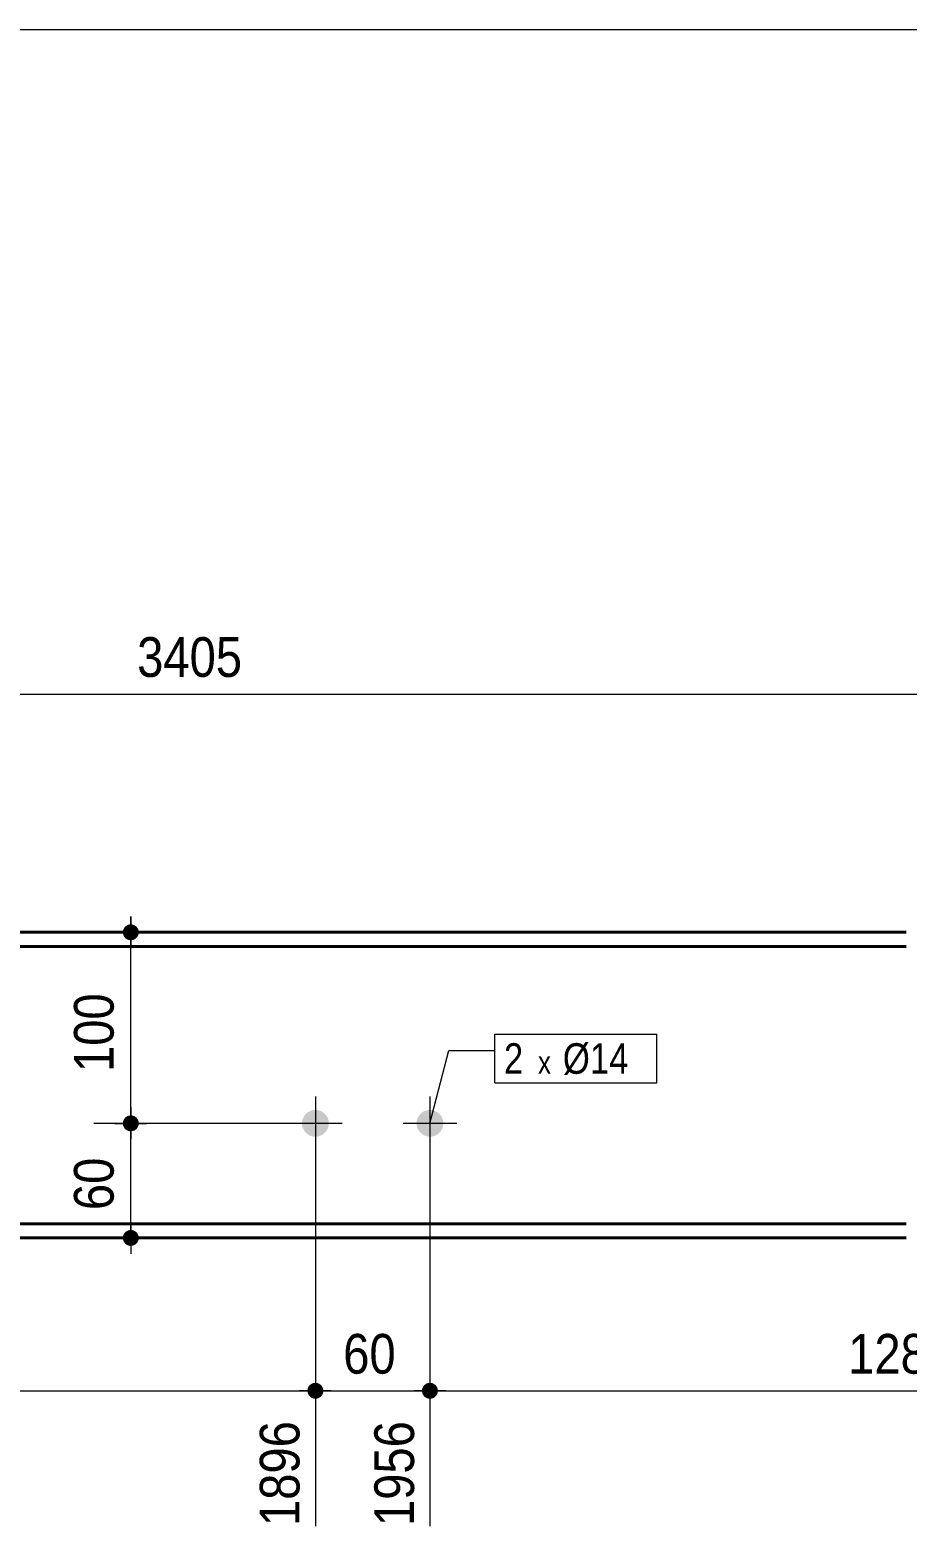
# Model space of a CAD drawing. Header units: millimetres. Extents: x 2 to 287, y 5 to 195.
# Drawn here: x 127.5 to 184.9, y 97.1 to 195 of the extents above; entities that cross this region are included whole.
import ezdxf

# ---------------------------------------------------------------- set-up
doc = ezdxf.new("R2010")
doc.units = ezdxf.units.MM
for name, color, linetype, lineweight in [('Boulon', 7, 'Continuous', 0), ('Cotation', 7, 'Continuous', 0), ('Désignation boulon', 3, 'Continuous', 0), ('Feuille dessin', 5, 'Continuous', 0), ('Piece', 2, 'Continuous', 0)]:
    doc.layers.add(name, color=color, linetype=linetype, lineweight=lineweight)
doc.styles.add('ARIAL', font='ARIAL.TTF')
doc.styles.add('COMIC_SANS_MS', font='COMIC.TTF')

# ---------------------------------------------------------------- blocks, each defined once
blk = doc.blocks.new('*A1')
at = {"layer": 'Boulon'}
for points in [[(146.253, 124.324), (146.296, 124.321), (146.339, 124.316), (146.381, 124.308), (146.423, 124.299), (146.464, 124.287), (146.505, 124.274), (146.545, 124.258), (146.584, 124.241), (146.623, 124.222), (146.66, 124.201), (146.696, 124.178), (146.731, 124.153), (146.765, 124.126), (146.798, 124.098), (146.829, 124.069), (146.859, 124.038), (146.887, 124.005), (146.913, 123.971), (146.938, 123.936), (146.961, 123.9), (146.982, 123.862), (147.001, 123.824), (147.019, 123.785), (147.034, 123.745), (147.048, 123.704), (147.059, 123.663), (147.068, 123.621), (147.076, 123.578), (147.081, 123.536), (147.084, 123.493), (147.085, 123.45), (147.084, 123.407), (147.081, 123.364), (147.076, 123.322), (147.068, 123.279), (147.059, 123.237), (147.048, 123.196), (147.034, 123.155), (147.019, 123.115), (147.001, 123.076), (146.982, 123.038), (146.961, 123), (146.938, 122.964), (146.913, 122.929), (146.887, 122.895), (146.859, 122.862), (146.829, 122.831), (146.798, 122.802), (146.765, 122.774), (146.731, 122.747), (146.696, 122.722), (146.66, 122.699), (146.623, 122.678), (146.584, 122.659), (146.545, 122.642), (146.505, 122.626), (146.464, 122.613), (146.423, 122.601), (146.381, 122.592), (146.339, 122.584), (146.296, 122.579), (146.253, 122.576), (146.21, 122.575), (146.167, 122.576), (146.124, 122.579), (146.082, 122.584), (146.04, 122.592), (145.998, 122.601), (145.956, 122.613), (145.915, 122.626), (145.875, 122.642), (145.836, 122.659), (145.798, 122.678), (145.76, 122.699), (145.724, 122.722), (145.689, 122.747), (145.655, 122.774), (145.623, 122.802), (145.592, 122.831), (145.562, 122.862), (145.534, 122.895), (145.507, 122.929), (145.483, 122.964), (145.46, 123), (145.439, 123.038), (145.419, 123.076), (145.402, 123.115), (145.386, 123.155), (145.373, 123.196), (145.361, 123.237), (145.352, 123.279), (145.345, 123.322), (145.339, 123.364), (145.336, 123.407), (145.335, 123.45), (145.336, 123.493), (145.339, 123.536), (145.345, 123.578), (145.352, 123.621), (145.361, 123.663), (145.373, 123.704), (145.386, 123.745), (145.402, 123.785), (145.419, 123.824), (145.439, 123.862), (145.46, 123.9), (145.483, 123.936), (145.507, 123.971), (145.534, 124.005), (145.562, 124.038), (145.592, 124.069), (145.623, 124.098), (145.655, 124.126), (145.689, 124.153), (145.724, 124.178), (145.76, 124.201), (145.798, 124.222), (145.836, 124.241), (145.875, 124.258), (145.915, 124.274), (145.956, 124.287), (145.998, 124.299), (146.04, 124.308), (146.082, 124.316), (146.124, 124.321), (146.167, 124.324), (146.21, 124.325)], [(153.753, 124.324), (153.796, 124.321), (153.839, 124.316), (153.881, 124.308), (153.923, 124.299), (153.964, 124.287), (154.005, 124.274), (154.045, 124.258), (154.084, 124.241), (154.123, 124.222), (154.16, 124.201), (154.196, 124.178), (154.231, 124.153), (154.265, 124.126), (154.298, 124.098), (154.329, 124.069), (154.359, 124.038), (154.387, 124.005), (154.413, 123.971), (154.438, 123.936), (154.461, 123.9), (154.482, 123.862), (154.501, 123.824), (154.519, 123.785), (154.534, 123.745), (154.548, 123.704), (154.559, 123.663), (154.568, 123.621), (154.576, 123.578), (154.581, 123.536), (154.584, 123.493), (154.585, 123.45), (154.584, 123.407), (154.581, 123.364), (154.576, 123.322), (154.568, 123.279), (154.559, 123.237), (154.548, 123.196), (154.534, 123.155), (154.519, 123.115), (154.501, 123.076), (154.482, 123.038), (154.461, 123), (154.438, 122.964), (154.413, 122.929), (154.387, 122.895), (154.359, 122.862), (154.329, 122.831), (154.298, 122.802), (154.265, 122.774), (154.231, 122.747), (154.196, 122.722), (154.16, 122.699), (154.123, 122.678), (154.084, 122.659), (154.045, 122.642), (154.005, 122.626), (153.964, 122.613), (153.923, 122.601), (153.881, 122.592), (153.839, 122.584), (153.796, 122.579), (153.753, 122.576), (153.71, 122.575), (153.667, 122.576), (153.624, 122.579), (153.582, 122.584), (153.54, 122.592), (153.498, 122.601), (153.456, 122.613), (153.415, 122.626), (153.375, 122.642), (153.336, 122.659), (153.298, 122.678), (153.26, 122.699), (153.224, 122.722), (153.189, 122.747), (153.155, 122.774), (153.123, 122.802), (153.092, 122.831), (153.062, 122.862), (153.034, 122.895), (153.007, 122.929), (152.983, 122.964), (152.96, 123), (152.939, 123.038), (152.919, 123.076), (152.902, 123.115), (152.886, 123.155), (152.873, 123.196), (152.861, 123.237), (152.852, 123.279), (152.845, 123.322), (152.839, 123.364), (152.836, 123.407), (152.835, 123.45), (152.836, 123.493), (152.839, 123.536), (152.845, 123.578), (152.852, 123.621), (152.861, 123.663), (152.873, 123.704), (152.886, 123.745), (152.902, 123.785), (152.919, 123.824), (152.939, 123.862), (152.96, 123.9), (152.983, 123.936), (153.007, 123.971), (153.034, 124.005), (153.062, 124.038), (153.092, 124.069), (153.123, 124.098), (153.155, 124.126), (153.189, 124.153), (153.224, 124.178), (153.26, 124.201), (153.298, 124.222), (153.336, 124.241), (153.375, 124.258), (153.415, 124.274), (153.456, 124.287), (153.498, 124.299), (153.54, 124.308), (153.582, 124.316), (153.624, 124.321), (153.667, 124.324), (153.71, 124.325)]]:
    blk.add_hatch(color=256, dxfattribs=at).paths.add_polyline_path(points, flags=17)
at = {"layer": 'Boulon', "linetype": 'Continuous', "lineweight": 0}
for p, q in [((146.21, 125.2), (146.21, 121.7)), ((153.71, 125.2), (153.71, 121.7)), ((147.96, 123.45), (144.46, 123.45)), ((155.46, 123.45), (151.96, 123.45))]:
    blk.add_line(p, q, dxfattribs=at)
blk = doc.blocks.new('*A6')
at = {"layer": 'Piece', "color": 2, "linetype": 'Continuous', "lineweight": 40}
for p, q in [((184.897748, 135.949999), (115.022748, 135.949999)), ((115.022748, 135.024999), (184.897748, 135.024999)), ((184.897748, 116.874999), (115.022748, 116.874999)), ((115.022748, 115.949999), (184.897748, 115.949999))]:
    blk.add_line(p, q, dxfattribs=at)
blk = doc.blocks.new('*A7')
at = {"layer": 'Feuille dessin', "linetype": 'Continuous', "lineweight": 0}
blk.add_line((282, 195), (5, 195), dxfattribs=at)
blk = doc.blocks.new('*A13')
at = {"layer": 'Cotation', "linetype": 'Continuous', "lineweight": 0}
blk.add_line((34.376, 151.544), (242.421, 151.544), dxfattribs=at)
at = {"layer": 'Cotation', "style": 'ARIAL', "width": 0.85}
blk.add_text('3405', height=2.6, dxfattribs=at).set_placement((134.542, 152.664))
blk = doc.blocks.new('*A17')
at = {"layer": 'Cotation'}
for points in [[(134.101, 122.931), (134.075, 122.933), (134.05, 122.936), (134.025, 122.94), (134, 122.946), (133.975, 122.952), (133.951, 122.96), (133.927, 122.97), (133.904, 122.98), (133.881, 122.991), (133.859, 123.004), (133.837, 123.018), (133.816, 123.032), (133.796, 123.048), (133.777, 123.065), (133.759, 123.082), (133.741, 123.101), (133.724, 123.12), (133.709, 123.14), (133.694, 123.161), (133.68, 123.183), (133.668, 123.205), (133.656, 123.228), (133.646, 123.251), (133.637, 123.275), (133.629, 123.299), (133.622, 123.324), (133.616, 123.349), (133.612, 123.374), (133.609, 123.399), (133.607, 123.424), (133.606, 123.45), (133.607, 123.476), (133.609, 123.501), (133.612, 123.526), (133.616, 123.551), (133.622, 123.576), (133.629, 123.601), (133.637, 123.625), (133.646, 123.649), (133.656, 123.672), (133.668, 123.695), (133.68, 123.717), (133.694, 123.739), (133.709, 123.76), (133.724, 123.78), (133.741, 123.799), (133.759, 123.818), (133.777, 123.835), (133.796, 123.852), (133.816, 123.868), (133.837, 123.882), (133.859, 123.896), (133.881, 123.909), (133.904, 123.92), (133.927, 123.93), (133.951, 123.94), (133.975, 123.948), (134, 123.954), (134.025, 123.96), (134.05, 123.964), (134.075, 123.967), (134.101, 123.969), (134.126, 123.97), (134.152, 123.969), (134.177, 123.967), (134.203, 123.964), (134.228, 123.96), (134.253, 123.954), (134.277, 123.948), (134.301, 123.94), (134.325, 123.93), (134.349, 123.92), (134.371, 123.909), (134.394, 123.896), (134.415, 123.882), (134.436, 123.868), (134.456, 123.852), (134.475, 123.835), (134.494, 123.818), (134.512, 123.799), (134.528, 123.78), (134.544, 123.76), (134.559, 123.739), (134.572, 123.717), (134.585, 123.695), (134.596, 123.672), (134.607, 123.649), (134.616, 123.625), (134.624, 123.601), (134.631, 123.576), (134.636, 123.551), (134.641, 123.526), (134.644, 123.501), (134.646, 123.476), (134.646, 123.45), (134.646, 123.424), (134.644, 123.399), (134.641, 123.374), (134.636, 123.349), (134.631, 123.324), (134.624, 123.299), (134.616, 123.275), (134.607, 123.251), (134.596, 123.228), (134.585, 123.205), (134.572, 123.183), (134.559, 123.161), (134.544, 123.14), (134.528, 123.12), (134.512, 123.101), (134.494, 123.082), (134.475, 123.065), (134.456, 123.048), (134.436, 123.032), (134.415, 123.018), (134.394, 123.004), (134.371, 122.991), (134.349, 122.98), (134.325, 122.97), (134.301, 122.96), (134.277, 122.952), (134.253, 122.946), (134.228, 122.94), (134.203, 122.936), (134.177, 122.933), (134.152, 122.931), (134.126, 122.93)], [(134.101, 115.431), (134.075, 115.433), (134.05, 115.436), (134.025, 115.44), (134, 115.446), (133.975, 115.452), (133.951, 115.46), (133.927, 115.47), (133.904, 115.48), (133.881, 115.491), (133.859, 115.504), (133.837, 115.518), (133.816, 115.532), (133.796, 115.548), (133.777, 115.565), (133.759, 115.582), (133.741, 115.601), (133.724, 115.62), (133.709, 115.64), (133.694, 115.661), (133.68, 115.683), (133.668, 115.705), (133.656, 115.728), (133.646, 115.751), (133.637, 115.775), (133.629, 115.799), (133.622, 115.824), (133.616, 115.849), (133.612, 115.874), (133.609, 115.899), (133.607, 115.924), (133.606, 115.95), (133.607, 115.976), (133.609, 116.001), (133.612, 116.026), (133.616, 116.051), (133.622, 116.076), (133.629, 116.101), (133.637, 116.125), (133.646, 116.149), (133.656, 116.172), (133.668, 116.195), (133.68, 116.217), (133.694, 116.239), (133.709, 116.26), (133.724, 116.28), (133.741, 116.299), (133.759, 116.318), (133.777, 116.335), (133.796, 116.352), (133.816, 116.368), (133.837, 116.382), (133.859, 116.396), (133.881, 116.409), (133.904, 116.42), (133.927, 116.43), (133.951, 116.44), (133.975, 116.448), (134, 116.454), (134.025, 116.46), (134.05, 116.464), (134.075, 116.467), (134.101, 116.469), (134.126, 116.47), (134.152, 116.469), (134.177, 116.467), (134.203, 116.464), (134.228, 116.46), (134.253, 116.454), (134.277, 116.448), (134.301, 116.44), (134.325, 116.43), (134.349, 116.42), (134.371, 116.409), (134.394, 116.396), (134.415, 116.382), (134.436, 116.368), (134.456, 116.352), (134.475, 116.335), (134.494, 116.318), (134.512, 116.299), (134.528, 116.28), (134.544, 116.26), (134.559, 116.239), (134.572, 116.217), (134.585, 116.195), (134.596, 116.172), (134.607, 116.149), (134.616, 116.125), (134.624, 116.101), (134.631, 116.076), (134.636, 116.051), (134.641, 116.026), (134.644, 116.001), (134.646, 115.976), (134.646, 115.95), (134.646, 115.924), (134.644, 115.899), (134.641, 115.874), (134.636, 115.849), (134.631, 115.824), (134.624, 115.799), (134.616, 115.775), (134.607, 115.751), (134.596, 115.728), (134.585, 115.705), (134.572, 115.683), (134.559, 115.661), (134.544, 115.64), (134.528, 115.62), (134.512, 115.601), (134.494, 115.582), (134.475, 115.565), (134.456, 115.548), (134.436, 115.532), (134.415, 115.518), (134.394, 115.504), (134.371, 115.491), (134.349, 115.48), (134.325, 115.47), (134.301, 115.46), (134.277, 115.452), (134.253, 115.446), (134.228, 115.44), (134.203, 115.436), (134.177, 115.433), (134.152, 115.431), (134.126, 115.43)]]:
    blk.add_hatch(color=256, dxfattribs=at).paths.add_polyline_path(points, flags=17)
at = {"layer": 'Cotation', "linetype": 'Continuous', "lineweight": 0}
for p, q in [((134.126, 124.49), (134.126, 122.41)), ((134.126, 123.45), (134.126, 124.49)), ((145.21, 123.45), (131.706, 123.45)), ((133.086, 123.45), (135.166, 123.45)), ((134.126, 115.95), (134.126, 123.45)), ((134.126, 116.99), (134.126, 114.91)), ((145.21, 115.95), (131.706, 115.95)), ((133.086, 115.95), (135.166, 115.95)), ((134.126, 115.95), (134.126, 114.91))]:
    blk.add_line(p, q, dxfattribs=at)
at = {"layer": 'Cotation'}
for p in [(134.126, 123.45), (134.126, 115.95)]:
    blk.add_point(p, dxfattribs=at)
at = {"layer": 'Cotation', "style": 'ARIAL', "width": 0.85}
blk.add_text('60', height=2.6, rotation=90.00021, dxfattribs=at).set_placement((133.006, 117.772))
blk = doc.blocks.new('*A18')
at = {"layer": 'Cotation'}
for points in [[(134.101, 135.431), (134.075, 135.433), (134.05, 135.436), (134.025, 135.44), (134, 135.446), (133.975, 135.452), (133.951, 135.46), (133.927, 135.47), (133.904, 135.48), (133.881, 135.491), (133.859, 135.504), (133.837, 135.518), (133.816, 135.532), (133.796, 135.548), (133.777, 135.565), (133.759, 135.582), (133.741, 135.601), (133.724, 135.62), (133.709, 135.64), (133.694, 135.661), (133.68, 135.683), (133.668, 135.705), (133.656, 135.728), (133.646, 135.751), (133.637, 135.775), (133.629, 135.799), (133.622, 135.824), (133.616, 135.849), (133.612, 135.874), (133.609, 135.899), (133.607, 135.924), (133.606, 135.95), (133.607, 135.976), (133.609, 136.001), (133.612, 136.026), (133.616, 136.051), (133.622, 136.076), (133.629, 136.101), (133.637, 136.125), (133.646, 136.149), (133.656, 136.172), (133.668, 136.195), (133.68, 136.217), (133.694, 136.239), (133.709, 136.26), (133.724, 136.28), (133.741, 136.299), (133.759, 136.318), (133.777, 136.335), (133.796, 136.352), (133.816, 136.368), (133.837, 136.382), (133.859, 136.396), (133.881, 136.409), (133.904, 136.42), (133.927, 136.43), (133.951, 136.44), (133.975, 136.448), (134, 136.454), (134.025, 136.46), (134.05, 136.464), (134.075, 136.467), (134.101, 136.469), (134.126, 136.47), (134.152, 136.469), (134.177, 136.467), (134.203, 136.464), (134.228, 136.46), (134.253, 136.454), (134.277, 136.448), (134.301, 136.44), (134.325, 136.43), (134.349, 136.42), (134.371, 136.409), (134.394, 136.396), (134.415, 136.382), (134.436, 136.368), (134.456, 136.352), (134.475, 136.335), (134.494, 136.318), (134.512, 136.299), (134.528, 136.28), (134.544, 136.26), (134.559, 136.239), (134.572, 136.217), (134.585, 136.195), (134.596, 136.172), (134.607, 136.149), (134.616, 136.125), (134.624, 136.101), (134.631, 136.076), (134.636, 136.051), (134.641, 136.026), (134.644, 136.001), (134.646, 135.976), (134.646, 135.95), (134.646, 135.924), (134.644, 135.899), (134.641, 135.874), (134.636, 135.849), (134.631, 135.824), (134.624, 135.799), (134.616, 135.775), (134.607, 135.751), (134.596, 135.728), (134.585, 135.705), (134.572, 135.683), (134.559, 135.661), (134.544, 135.64), (134.528, 135.62), (134.512, 135.601), (134.494, 135.582), (134.475, 135.565), (134.456, 135.548), (134.436, 135.532), (134.415, 135.518), (134.394, 135.504), (134.371, 135.491), (134.349, 135.48), (134.325, 135.47), (134.301, 135.46), (134.277, 135.452), (134.253, 135.446), (134.228, 135.44), (134.203, 135.436), (134.177, 135.433), (134.152, 135.431), (134.126, 135.43)], [(134.101, 122.931), (134.075, 122.933), (134.05, 122.936), (134.025, 122.94), (134, 122.946), (133.975, 122.952), (133.951, 122.96), (133.927, 122.97), (133.904, 122.98), (133.881, 122.991), (133.859, 123.004), (133.837, 123.018), (133.816, 123.032), (133.796, 123.048), (133.777, 123.065), (133.759, 123.082), (133.741, 123.101), (133.724, 123.12), (133.709, 123.14), (133.694, 123.161), (133.68, 123.183), (133.668, 123.205), (133.656, 123.228), (133.646, 123.251), (133.637, 123.275), (133.629, 123.299), (133.622, 123.324), (133.616, 123.349), (133.612, 123.374), (133.609, 123.399), (133.607, 123.424), (133.606, 123.45), (133.607, 123.476), (133.609, 123.501), (133.612, 123.526), (133.616, 123.551), (133.622, 123.576), (133.629, 123.601), (133.637, 123.625), (133.646, 123.649), (133.656, 123.672), (133.668, 123.695), (133.68, 123.717), (133.694, 123.739), (133.709, 123.76), (133.724, 123.78), (133.741, 123.799), (133.759, 123.818), (133.777, 123.835), (133.796, 123.852), (133.816, 123.868), (133.837, 123.882), (133.859, 123.896), (133.881, 123.909), (133.904, 123.92), (133.927, 123.93), (133.951, 123.94), (133.975, 123.948), (134, 123.954), (134.025, 123.96), (134.05, 123.964), (134.075, 123.967), (134.101, 123.969), (134.126, 123.97), (134.152, 123.969), (134.177, 123.967), (134.203, 123.964), (134.228, 123.96), (134.253, 123.954), (134.277, 123.948), (134.301, 123.94), (134.325, 123.93), (134.349, 123.92), (134.371, 123.909), (134.394, 123.896), (134.415, 123.882), (134.436, 123.868), (134.456, 123.852), (134.475, 123.835), (134.494, 123.818), (134.512, 123.799), (134.528, 123.78), (134.544, 123.76), (134.559, 123.739), (134.572, 123.717), (134.585, 123.695), (134.596, 123.672), (134.607, 123.649), (134.616, 123.625), (134.624, 123.601), (134.631, 123.576), (134.636, 123.551), (134.641, 123.526), (134.644, 123.501), (134.646, 123.476), (134.646, 123.45), (134.646, 123.424), (134.644, 123.399), (134.641, 123.374), (134.636, 123.349), (134.631, 123.324), (134.624, 123.299), (134.616, 123.275), (134.607, 123.251), (134.596, 123.228), (134.585, 123.205), (134.572, 123.183), (134.559, 123.161), (134.544, 123.14), (134.528, 123.12), (134.512, 123.101), (134.494, 123.082), (134.475, 123.065), (134.456, 123.048), (134.436, 123.032), (134.415, 123.018), (134.394, 123.004), (134.371, 122.991), (134.349, 122.98), (134.325, 122.97), (134.301, 122.96), (134.277, 122.952), (134.253, 122.946), (134.228, 122.94), (134.203, 122.936), (134.177, 122.933), (134.152, 122.931), (134.126, 122.93)]]:
    blk.add_hatch(color=256, dxfattribs=at).paths.add_polyline_path(points, flags=17)
at = {"layer": 'Cotation', "linetype": 'Continuous', "lineweight": 0}
for p, q in [((134.126, 136.99), (134.126, 134.91)), ((134.126, 135.95), (134.126, 136.99)), ((145.21, 135.95), (131.706, 135.95)), ((133.086, 135.95), (135.166, 135.95)), ((134.126, 123.45), (134.126, 135.95)), ((134.126, 124.49), (134.126, 122.41)), ((145.21, 123.45), (131.706, 123.45)), ((133.086, 123.45), (135.166, 123.45)), ((134.126, 123.45), (134.126, 122.41))]:
    blk.add_line(p, q, dxfattribs=at)
at = {"layer": 'Cotation'}
for p in [(134.126, 135.95), (134.126, 123.45)]:
    blk.add_point(p, dxfattribs=at)
at = {"layer": 'Cotation', "style": 'ARIAL', "width": 0.85}
blk.add_text('100', height=2.6, rotation=90.00021, dxfattribs=at).set_placement((133.006, 126.807))
blk = doc.blocks.new('*A31')
at = {"layer": 'Cotation'}
for points in [[(83.71, 105.431), (83.684, 105.433), (83.659, 105.436), (83.634, 105.44), (83.609, 105.446), (83.584, 105.452), (83.56, 105.46), (83.536, 105.47), (83.513, 105.48), (83.49, 105.491), (83.468, 105.504), (83.446, 105.518), (83.425, 105.532), (83.405, 105.548), (83.386, 105.565), (83.368, 105.582), (83.35, 105.601), (83.333, 105.62), (83.318, 105.64), (83.303, 105.661), (83.289, 105.683), (83.277, 105.705), (83.265, 105.728), (83.255, 105.751), (83.246, 105.775), (83.238, 105.799), (83.231, 105.824), (83.225, 105.849), (83.221, 105.874), (83.218, 105.899), (83.216, 105.924), (83.215, 105.95), (83.216, 105.976), (83.218, 106.001), (83.221, 106.026), (83.225, 106.051), (83.231, 106.076), (83.238, 106.101), (83.246, 106.125), (83.255, 106.149), (83.265, 106.172), (83.277, 106.195), (83.289, 106.217), (83.303, 106.239), (83.318, 106.26), (83.333, 106.28), (83.35, 106.299), (83.368, 106.318), (83.386, 106.335), (83.405, 106.352), (83.425, 106.368), (83.446, 106.382), (83.468, 106.396), (83.49, 106.409), (83.513, 106.42), (83.536, 106.43), (83.56, 106.44), (83.584, 106.448), (83.609, 106.454), (83.634, 106.46), (83.659, 106.464), (83.684, 106.467), (83.71, 106.469), (83.735, 106.47), (83.761, 106.469), (83.786, 106.467), (83.812, 106.464), (83.837, 106.46), (83.862, 106.454), (83.886, 106.448), (83.91, 106.44), (83.934, 106.43), (83.958, 106.42), (83.98, 106.409), (84.003, 106.396), (84.024, 106.382), (84.045, 106.368), (84.065, 106.352), (84.084, 106.335), (84.103, 106.318), (84.121, 106.299), (84.137, 106.28), (84.153, 106.26), (84.168, 106.239), (84.181, 106.217), (84.194, 106.195), (84.205, 106.172), (84.216, 106.149), (84.225, 106.125), (84.233, 106.101), (84.24, 106.076), (84.245, 106.051), (84.25, 106.026), (84.253, 106.001), (84.255, 105.976), (84.255, 105.95), (84.255, 105.924), (84.253, 105.899), (84.25, 105.874), (84.245, 105.849), (84.24, 105.824), (84.233, 105.799), (84.225, 105.775), (84.216, 105.751), (84.205, 105.728), (84.194, 105.705), (84.181, 105.683), (84.168, 105.661), (84.153, 105.64), (84.137, 105.62), (84.121, 105.601), (84.103, 105.582), (84.084, 105.565), (84.065, 105.548), (84.045, 105.532), (84.024, 105.518), (84.003, 105.504), (83.98, 105.491), (83.958, 105.48), (83.934, 105.47), (83.91, 105.46), (83.886, 105.452), (83.862, 105.446), (83.837, 105.44), (83.812, 105.436), (83.786, 105.433), (83.761, 105.431), (83.735, 105.43)], [(146.185, 105.431), (146.159, 105.433), (146.134, 105.436), (146.109, 105.44), (146.084, 105.446), (146.059, 105.452), (146.035, 105.46), (146.011, 105.47), (145.988, 105.48), (145.965, 105.491), (145.943, 105.504), (145.921, 105.518), (145.9, 105.532), (145.88, 105.548), (145.861, 105.565), (145.843, 105.582), (145.825, 105.601), (145.808, 105.62), (145.793, 105.64), (145.778, 105.661), (145.764, 105.683), (145.752, 105.705), (145.74, 105.728), (145.73, 105.751), (145.721, 105.775), (145.713, 105.799), (145.706, 105.824), (145.7, 105.849), (145.696, 105.874), (145.693, 105.899), (145.691, 105.924), (145.69, 105.95), (145.691, 105.976), (145.693, 106.001), (145.696, 106.026), (145.7, 106.051), (145.706, 106.076), (145.713, 106.101), (145.721, 106.125), (145.73, 106.149), (145.74, 106.172), (145.752, 106.195), (145.764, 106.217), (145.778, 106.239), (145.793, 106.26), (145.808, 106.28), (145.825, 106.299), (145.843, 106.318), (145.861, 106.335), (145.88, 106.352), (145.9, 106.368), (145.921, 106.382), (145.943, 106.396), (145.965, 106.409), (145.988, 106.42), (146.011, 106.43), (146.035, 106.44), (146.059, 106.448), (146.084, 106.454), (146.109, 106.46), (146.134, 106.464), (146.159, 106.467), (146.185, 106.469), (146.21, 106.47), (146.236, 106.469), (146.261, 106.467), (146.287, 106.464), (146.312, 106.46), (146.337, 106.454), (146.361, 106.448), (146.385, 106.44), (146.409, 106.43), (146.433, 106.42), (146.455, 106.409), (146.478, 106.396), (146.499, 106.382), (146.52, 106.368), (146.54, 106.352), (146.559, 106.335), (146.578, 106.318), (146.596, 106.299), (146.612, 106.28), (146.628, 106.26), (146.643, 106.239), (146.656, 106.217), (146.669, 106.195), (146.68, 106.172), (146.691, 106.149), (146.7, 106.125), (146.708, 106.101), (146.715, 106.076), (146.72, 106.051), (146.725, 106.026), (146.728, 106.001), (146.73, 105.976), (146.73, 105.95), (146.73, 105.924), (146.728, 105.899), (146.725, 105.874), (146.72, 105.849), (146.715, 105.824), (146.708, 105.799), (146.7, 105.775), (146.691, 105.751), (146.68, 105.728), (146.669, 105.705), (146.656, 105.683), (146.643, 105.661), (146.628, 105.64), (146.612, 105.62), (146.596, 105.601), (146.578, 105.582), (146.559, 105.565), (146.54, 105.548), (146.52, 105.532), (146.499, 105.518), (146.478, 105.504), (146.455, 105.491), (146.433, 105.48), (146.409, 105.47), (146.385, 105.46), (146.361, 105.452), (146.337, 105.446), (146.312, 105.44), (146.287, 105.436), (146.261, 105.433), (146.236, 105.431), (146.21, 105.43)]]:
    blk.add_hatch(color=256, dxfattribs=at).paths.add_polyline_path(points, flags=17)
at = {"layer": 'Cotation', "linetype": 'Continuous', "lineweight": 0}
for p, q in [((83.735, 122.45), (83.735, 99.025)), ((146.21, 122.45), (146.21, 97.096)), ((83.735, 106.99), (83.735, 104.91)), ((146.21, 106.99), (146.21, 104.91)), ((84.775, 105.95), (82.695, 105.95)), ((83.735, 105.95), (82.695, 105.95)), ((83.735, 105.95), (146.21, 105.95)), ((147.25, 105.95), (145.17, 105.95)), ((146.21, 105.95), (147.25, 105.95))]:
    blk.add_line(p, q, dxfattribs=at)
at = {"layer": 'Cotation'}
for p in [(83.735, 105.95), (146.21, 105.95)]:
    blk.add_point(p, dxfattribs=at)
at = {"layer": 'Cotation', "style": 'ARIAL', "width": 0.85}
blk.add_text('1451', height=2.6, dxfattribs=at).set_placement((111.116, 107.07))
blk.add_text('1896', height=2.6, rotation=90.00021, dxfattribs=at).set_placement((145.17, 97.096))
blk = doc.blocks.new('*A32')
at = {"layer": 'Cotation'}
for points in [[(146.185, 105.431), (146.159, 105.433), (146.134, 105.436), (146.109, 105.44), (146.084, 105.446), (146.059, 105.452), (146.035, 105.46), (146.011, 105.47), (145.988, 105.48), (145.965, 105.491), (145.943, 105.504), (145.921, 105.518), (145.9, 105.532), (145.88, 105.548), (145.861, 105.565), (145.843, 105.582), (145.825, 105.601), (145.808, 105.62), (145.793, 105.64), (145.778, 105.661), (145.764, 105.683), (145.752, 105.705), (145.74, 105.728), (145.73, 105.751), (145.721, 105.775), (145.713, 105.799), (145.706, 105.824), (145.7, 105.849), (145.696, 105.874), (145.693, 105.899), (145.691, 105.924), (145.69, 105.95), (145.691, 105.976), (145.693, 106.001), (145.696, 106.026), (145.7, 106.051), (145.706, 106.076), (145.713, 106.101), (145.721, 106.125), (145.73, 106.149), (145.74, 106.172), (145.752, 106.195), (145.764, 106.217), (145.778, 106.239), (145.793, 106.26), (145.808, 106.28), (145.825, 106.299), (145.843, 106.318), (145.861, 106.335), (145.88, 106.352), (145.9, 106.368), (145.921, 106.382), (145.943, 106.396), (145.965, 106.409), (145.988, 106.42), (146.011, 106.43), (146.035, 106.44), (146.059, 106.448), (146.084, 106.454), (146.109, 106.46), (146.134, 106.464), (146.159, 106.467), (146.185, 106.469), (146.21, 106.47), (146.236, 106.469), (146.261, 106.467), (146.287, 106.464), (146.312, 106.46), (146.337, 106.454), (146.361, 106.448), (146.385, 106.44), (146.409, 106.43), (146.433, 106.42), (146.455, 106.409), (146.478, 106.396), (146.499, 106.382), (146.52, 106.368), (146.54, 106.352), (146.559, 106.335), (146.578, 106.318), (146.596, 106.299), (146.612, 106.28), (146.628, 106.26), (146.643, 106.239), (146.656, 106.217), (146.669, 106.195), (146.68, 106.172), (146.691, 106.149), (146.7, 106.125), (146.708, 106.101), (146.715, 106.076), (146.72, 106.051), (146.725, 106.026), (146.728, 106.001), (146.73, 105.976), (146.73, 105.95), (146.73, 105.924), (146.728, 105.899), (146.725, 105.874), (146.72, 105.849), (146.715, 105.824), (146.708, 105.799), (146.7, 105.775), (146.691, 105.751), (146.68, 105.728), (146.669, 105.705), (146.656, 105.683), (146.643, 105.661), (146.628, 105.64), (146.612, 105.62), (146.596, 105.601), (146.578, 105.582), (146.559, 105.565), (146.54, 105.548), (146.52, 105.532), (146.499, 105.518), (146.478, 105.504), (146.455, 105.491), (146.433, 105.48), (146.409, 105.47), (146.385, 105.46), (146.361, 105.452), (146.337, 105.446), (146.312, 105.44), (146.287, 105.436), (146.261, 105.433), (146.236, 105.431), (146.21, 105.43)], [(153.685, 105.431), (153.659, 105.433), (153.634, 105.436), (153.609, 105.44), (153.584, 105.446), (153.559, 105.452), (153.535, 105.46), (153.511, 105.47), (153.488, 105.48), (153.465, 105.491), (153.443, 105.504), (153.421, 105.518), (153.4, 105.532), (153.38, 105.548), (153.361, 105.565), (153.343, 105.582), (153.325, 105.601), (153.308, 105.62), (153.293, 105.64), (153.278, 105.661), (153.264, 105.683), (153.252, 105.705), (153.24, 105.728), (153.23, 105.751), (153.221, 105.775), (153.213, 105.799), (153.206, 105.824), (153.2, 105.849), (153.196, 105.874), (153.193, 105.899), (153.191, 105.924), (153.19, 105.95), (153.191, 105.976), (153.193, 106.001), (153.196, 106.026), (153.2, 106.051), (153.206, 106.076), (153.213, 106.101), (153.221, 106.125), (153.23, 106.149), (153.24, 106.172), (153.252, 106.195), (153.264, 106.217), (153.278, 106.239), (153.293, 106.26), (153.308, 106.28), (153.325, 106.299), (153.343, 106.318), (153.361, 106.335), (153.38, 106.352), (153.4, 106.368), (153.421, 106.382), (153.443, 106.396), (153.465, 106.409), (153.488, 106.42), (153.511, 106.43), (153.535, 106.44), (153.559, 106.448), (153.584, 106.454), (153.609, 106.46), (153.634, 106.464), (153.659, 106.467), (153.685, 106.469), (153.71, 106.47), (153.736, 106.469), (153.761, 106.467), (153.787, 106.464), (153.812, 106.46), (153.837, 106.454), (153.861, 106.448), (153.885, 106.44), (153.909, 106.43), (153.933, 106.42), (153.955, 106.409), (153.978, 106.396), (153.999, 106.382), (154.02, 106.368), (154.04, 106.352), (154.059, 106.335), (154.078, 106.318), (154.096, 106.299), (154.112, 106.28), (154.128, 106.26), (154.143, 106.239), (154.156, 106.217), (154.169, 106.195), (154.18, 106.172), (154.191, 106.149), (154.2, 106.125), (154.208, 106.101), (154.215, 106.076), (154.22, 106.051), (154.225, 106.026), (154.228, 106.001), (154.23, 105.976), (154.23, 105.95), (154.23, 105.924), (154.228, 105.899), (154.225, 105.874), (154.22, 105.849), (154.215, 105.824), (154.208, 105.799), (154.2, 105.775), (154.191, 105.751), (154.18, 105.728), (154.169, 105.705), (154.156, 105.683), (154.143, 105.661), (154.128, 105.64), (154.112, 105.62), (154.096, 105.601), (154.078, 105.582), (154.059, 105.565), (154.04, 105.548), (154.02, 105.532), (153.999, 105.518), (153.978, 105.504), (153.955, 105.491), (153.933, 105.48), (153.909, 105.47), (153.885, 105.46), (153.861, 105.452), (153.837, 105.446), (153.812, 105.44), (153.787, 105.436), (153.761, 105.433), (153.736, 105.431), (153.71, 105.43)]]:
    blk.add_hatch(color=256, dxfattribs=at).paths.add_polyline_path(points, flags=17)
at = {"layer": 'Cotation', "linetype": 'Continuous', "lineweight": 0}
for p, q in [((146.21, 122.45), (146.21, 97.096)), ((153.71, 122.45), (153.71, 97.096)), ((146.21, 106.99), (146.21, 104.91)), ((153.71, 106.99), (153.71, 104.91)), ((147.25, 105.95), (145.17, 105.95)), ((146.21, 105.95), (145.17, 105.95)), ((146.21, 105.95), (153.71, 105.95)), ((154.75, 105.95), (152.67, 105.95)), ((153.71, 105.95), (154.75, 105.95))]:
    blk.add_line(p, q, dxfattribs=at)
at = {"layer": 'Cotation'}
for p in [(146.21, 105.95), (153.71, 105.95)]:
    blk.add_point(p, dxfattribs=at)
at = {"layer": 'Cotation', "style": 'ARIAL', "width": 0.85}
blk.add_text('60', height=2.6, dxfattribs=at).set_placement((148.032, 107.07))
blk.add_text('1956', height=2.6, rotation=90.00021, dxfattribs=at).set_placement((152.67, 97.096))
blk = doc.blocks.new('*A33')
at = {"layer": 'Cotation'}
for points in [[(153.685, 105.431), (153.659, 105.433), (153.634, 105.436), (153.609, 105.44), (153.584, 105.446), (153.559, 105.452), (153.535, 105.46), (153.511, 105.47), (153.488, 105.48), (153.465, 105.491), (153.443, 105.504), (153.421, 105.518), (153.4, 105.532), (153.38, 105.548), (153.361, 105.565), (153.343, 105.582), (153.325, 105.601), (153.308, 105.62), (153.293, 105.64), (153.278, 105.661), (153.264, 105.683), (153.252, 105.705), (153.24, 105.728), (153.23, 105.751), (153.221, 105.775), (153.213, 105.799), (153.206, 105.824), (153.2, 105.849), (153.196, 105.874), (153.193, 105.899), (153.191, 105.924), (153.19, 105.95), (153.191, 105.976), (153.193, 106.001), (153.196, 106.026), (153.2, 106.051), (153.206, 106.076), (153.213, 106.101), (153.221, 106.125), (153.23, 106.149), (153.24, 106.172), (153.252, 106.195), (153.264, 106.217), (153.278, 106.239), (153.293, 106.26), (153.308, 106.28), (153.325, 106.299), (153.343, 106.318), (153.361, 106.335), (153.38, 106.352), (153.4, 106.368), (153.421, 106.382), (153.443, 106.396), (153.465, 106.409), (153.488, 106.42), (153.511, 106.43), (153.535, 106.44), (153.559, 106.448), (153.584, 106.454), (153.609, 106.46), (153.634, 106.464), (153.659, 106.467), (153.685, 106.469), (153.71, 106.47), (153.736, 106.469), (153.761, 106.467), (153.787, 106.464), (153.812, 106.46), (153.837, 106.454), (153.861, 106.448), (153.885, 106.44), (153.909, 106.43), (153.933, 106.42), (153.955, 106.409), (153.978, 106.396), (153.999, 106.382), (154.02, 106.368), (154.04, 106.352), (154.059, 106.335), (154.078, 106.318), (154.096, 106.299), (154.112, 106.28), (154.128, 106.26), (154.143, 106.239), (154.156, 106.217), (154.169, 106.195), (154.18, 106.172), (154.191, 106.149), (154.2, 106.125), (154.208, 106.101), (154.215, 106.076), (154.22, 106.051), (154.225, 106.026), (154.228, 106.001), (154.23, 105.976), (154.23, 105.95), (154.23, 105.924), (154.228, 105.899), (154.225, 105.874), (154.22, 105.849), (154.215, 105.824), (154.208, 105.799), (154.2, 105.775), (154.191, 105.751), (154.18, 105.728), (154.169, 105.705), (154.156, 105.683), (154.143, 105.661), (154.128, 105.64), (154.112, 105.62), (154.096, 105.601), (154.078, 105.582), (154.059, 105.565), (154.04, 105.548), (154.02, 105.532), (153.999, 105.518), (153.978, 105.504), (153.955, 105.491), (153.933, 105.48), (153.909, 105.47), (153.885, 105.46), (153.861, 105.452), (153.837, 105.446), (153.812, 105.44), (153.787, 105.436), (153.761, 105.433), (153.736, 105.431), (153.71, 105.43)], [(216.16, 105.431), (216.134, 105.433), (216.109, 105.436), (216.084, 105.44), (216.059, 105.446), (216.034, 105.452), (216.01, 105.46), (215.986, 105.47), (215.963, 105.48), (215.94, 105.491), (215.918, 105.504), (215.896, 105.518), (215.875, 105.532), (215.855, 105.548), (215.836, 105.565), (215.818, 105.582), (215.8, 105.601), (215.783, 105.62), (215.768, 105.64), (215.753, 105.661), (215.739, 105.683), (215.727, 105.705), (215.715, 105.728), (215.705, 105.751), (215.696, 105.775), (215.688, 105.799), (215.681, 105.824), (215.675, 105.849), (215.671, 105.874), (215.668, 105.899), (215.666, 105.924), (215.665, 105.95), (215.666, 105.976), (215.668, 106.001), (215.671, 106.026), (215.675, 106.051), (215.681, 106.076), (215.688, 106.101), (215.696, 106.125), (215.705, 106.149), (215.715, 106.172), (215.727, 106.195), (215.739, 106.217), (215.753, 106.239), (215.768, 106.26), (215.783, 106.28), (215.8, 106.299), (215.818, 106.318), (215.836, 106.335), (215.855, 106.352), (215.875, 106.368), (215.896, 106.382), (215.918, 106.396), (215.94, 106.409), (215.963, 106.42), (215.986, 106.43), (216.01, 106.44), (216.034, 106.448), (216.059, 106.454), (216.084, 106.46), (216.109, 106.464), (216.134, 106.467), (216.16, 106.469), (216.185, 106.47), (216.211, 106.469), (216.236, 106.467), (216.262, 106.464), (216.287, 106.46), (216.312, 106.454), (216.336, 106.448), (216.36, 106.44), (216.384, 106.43), (216.408, 106.42), (216.43, 106.409), (216.453, 106.396), (216.474, 106.382), (216.495, 106.368), (216.515, 106.352), (216.534, 106.335), (216.553, 106.318), (216.571, 106.299), (216.587, 106.28), (216.603, 106.26), (216.618, 106.239), (216.631, 106.217), (216.644, 106.195), (216.655, 106.172), (216.666, 106.149), (216.675, 106.125), (216.683, 106.101), (216.69, 106.076), (216.695, 106.051), (216.7, 106.026), (216.703, 106.001), (216.705, 105.976), (216.705, 105.95), (216.705, 105.924), (216.703, 105.899), (216.7, 105.874), (216.695, 105.849), (216.69, 105.824), (216.683, 105.799), (216.675, 105.775), (216.666, 105.751), (216.655, 105.728), (216.644, 105.705), (216.631, 105.683), (216.618, 105.661), (216.603, 105.64), (216.587, 105.62), (216.571, 105.601), (216.553, 105.582), (216.534, 105.565), (216.515, 105.548), (216.495, 105.532), (216.474, 105.518), (216.453, 105.504), (216.43, 105.491), (216.408, 105.48), (216.384, 105.47), (216.36, 105.46), (216.336, 105.452), (216.312, 105.446), (216.287, 105.44), (216.262, 105.436), (216.236, 105.433), (216.211, 105.431), (216.185, 105.43)]]:
    blk.add_hatch(color=256, dxfattribs=at).paths.add_polyline_path(points, flags=17)
at = {"layer": 'Cotation', "linetype": 'Continuous', "lineweight": 0}
for p, q in [((153.71, 122.45), (153.71, 97.096)), ((216.185, 122.45), (216.185, 97.096)), ((153.71, 106.99), (153.71, 104.91)), ((216.185, 106.99), (216.185, 104.91)), ((154.75, 105.95), (152.67, 105.95)), ((153.71, 105.95), (152.67, 105.95)), ((153.71, 105.95), (216.185, 105.95)), ((217.225, 105.95), (215.145, 105.95)), ((216.185, 105.95), (217.225, 105.95))]:
    blk.add_line(p, q, dxfattribs=at)
at = {"layer": 'Cotation'}
for p in [(153.71, 105.95), (216.185, 105.95)]:
    blk.add_point(p, dxfattribs=at)
at = {"layer": 'Cotation', "style": 'ARIAL', "width": 0.85}
blk.add_text('1289', height=2.6, dxfattribs=at).set_placement((181.091, 107.07))
blk.add_text('3245', height=2.6, rotation=90.00021, dxfattribs=at).set_placement((215.145, 97.096))
blk = doc.blocks.new('*A36')
at = {"layer": 'Désignation boulon', "linetype": 'Continuous', "lineweight": 0}
for p, q in [((157.952848, 129.292599), (168.568473, 129.292599)), ((157.952848, 126.092599), (157.952848, 129.292599)), ((168.568473, 126.092599), (168.568473, 129.292599)), ((153.710248, 123.449999), (154.952848, 128.225932)), ((154.952848, 128.225932), (157.952848, 128.225932)), ((157.952848, 126.092599), (168.568473, 126.092599))]:
    blk.add_line(p, q, dxfattribs=at)
at = {"layer": 'Désignation boulon', "style": 'COMIC_SANS_MS', "width": 0.85}
for s, height, p in [('2', 2, (158.552848, 126.692599)), ('Ø14', 2, (162.411441, 126.692599)), ('x', 1.5, (160.780777, 126.692599))]:
    blk.add_text(s, height=height, dxfattribs=at).set_placement(p)

msp = doc.modelspace()

# ---------------------------------------------------------------- block references
at = {"lineweight": 0}
for name in ['*A7', '*A13', '*A18', '*A6', '*A36', '*A17', '*A1', '*A31', '*A32', '*A33']:
    msp.add_blockref(name, (0, 0), dxfattribs=at)

doc.saveas('drawing.dxf')
